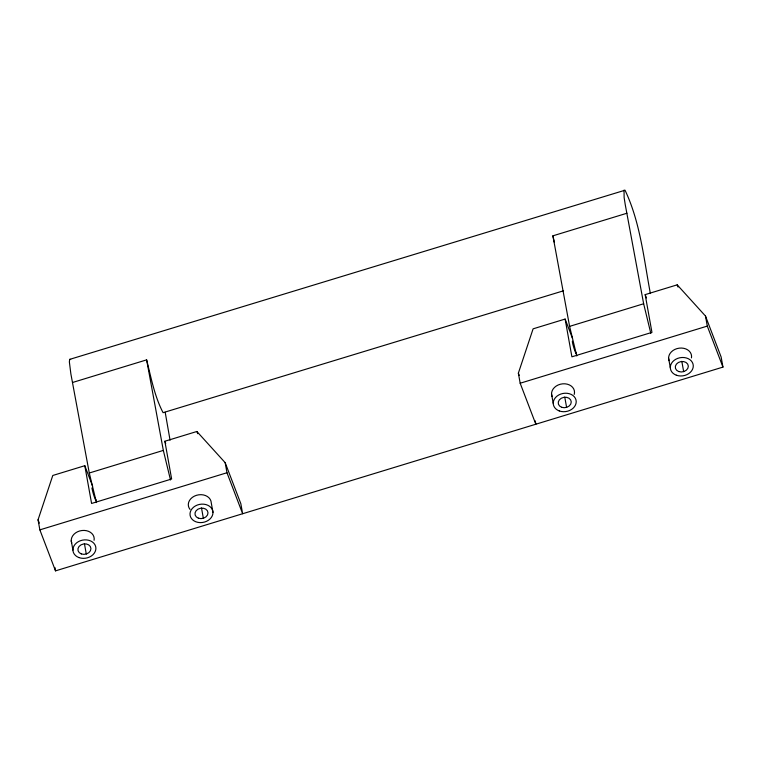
<?xml version="1.0" encoding="UTF-8"?>
<svg xmlns="http://www.w3.org/2000/svg" width="761" height="761" viewBox="0 0 761 761"><rect width="100%" height="100%" fill="white"/><g stroke="black" fill="none" stroke-linecap="round" stroke-linejoin="round"><path stroke-width="1.14" d="M650.379 293.556C643.835 258.892 640.334 222.431 625.028 190.212L69.67 359.382L69.365 361.903L70.868 373.86L89.284 473.009L96.457 502.593M624.03 190.136L624.134 197.594L625.238 204.604L643.644 303.763L650.817 333.347M535.221 420.862L535.83 424.219L520.172 383.23L518.365 373.156L533.1 328.838L565.119 319.059L571.901 356.814L651.949 332.376L645.176 294.621L677.195 284.842L705.485 316.034L721.143 357.023L722.95 367.097L55.515 570.864L39.857 529.865L38.05 519.801L52.785 475.473L84.804 465.703L92.633 486.193M72.58 382.479L146.626 359.867C151.116 377.684 154.521 396.291 163.082 412.681L563.53 290.797M576.771 355.958L569.599 326.374L552.895 235.834L626.94 213.232M84.804 465.703L91.586 503.459L171.634 479.011L164.861 441.256L196.88 431.487L225.17 462.669L240.828 503.668L242.635 513.732L226.978 472.743L225.17 462.669M89.284 473.009L163.33 450.407L146.626 359.867M569.599 326.374L643.644 303.763M39.857 529.865L226.978 472.743M520.172 383.23L707.292 326.098L705.485 316.034M69.67 359.382L70.659 359.458M707.292 326.098L722.95 367.097M677.195 284.842L678.041 287.059M645.176 294.621L646.441 297.941M565.119 319.059L572.538 338.474M518.365 373.156L519.211 375.373M196.88 431.487L197.727 433.703M164.861 441.256L165.708 443.473M38.05 519.801L39.315 523.121M170.502 479.991L163.33 450.407M552.895 235.834L554.369 242.255M681.808 361.294L683.663 371.625M668.615 358.307L670.308 367.744M564.748 397.042L566.603 407.363M551.554 394.046L553.247 403.482M212.966 512.353A11.558 9.17 -10.2 0 0 195.453 505.913A11.558 9.17 -10.2 0 0 196.024 521.837A11.558 9.17 -10.2 0 0 212.966 512.353L211.273 502.916A11.558 9.17 -10.2 0 0 196.49 495.306A11.558 9.17 -10.2 0 0 190.003 509.404M201.494 507.939L203.349 518.27M84.433 543.677L86.288 554.008M71.23 540.681L72.932 550.127M54.906 567.506L55.515 570.864M165.194 412.272L170.064 440.2M71.715 543.031A11.558 9.17 -10.2 0 1 81.884 530.522A11.558 9.17 -10.2 0 1 94.088 540.272M96.038 499.815A6.564 0.59 73 0 1 93.47 494.203A6.564 0.59 73 0 1 92.5 488.21M552.029 396.386A11.558 9.17 -10.2 0 1 562.702 383.829A11.558 9.17 -10.2 0 1 574.213 394.426M669.09 360.647A11.558 9.17 -10.2 0 1 679.269 348.148A11.558 9.17 -10.2 0 1 691.464 357.889M576.229 352.324A6.564 0.59 73 0 1 574.298 349.185A6.564 0.59 73 0 1 572.538 341.175M81.313 553.922A6.564 5.213 -10.2 0 0 90.939 548.529A6.564 5.213 -10.2 0 0 80.989 544.866A6.564 5.213 -10.2 0 0 81.313 553.922M198.383 518.184A6.564 5.213 -10.2 0 0 208 512.79A6.564 5.213 -10.2 0 0 198.05 509.128A6.564 5.213 -10.2 0 0 198.383 518.184M78.954 557.585A11.558 9.17 -10.2 0 0 95.896 548.091A11.558 9.17 -10.2 0 0 78.383 541.651A11.558 9.17 -10.2 0 0 78.954 557.585M678.698 371.539A6.564 5.213 -10.2 0 0 688.325 366.155A6.564 5.213 -10.2 0 0 678.365 362.493A6.564 5.213 -10.2 0 0 678.698 371.539M561.628 407.278A6.564 5.213 -10.2 0 0 571.254 401.894A6.564 5.213 -10.2 0 0 561.304 398.231A6.564 5.213 -10.2 0 0 561.628 407.278M559.268 410.94A11.558 9.17 -10.2 0 0 576.21 401.456A11.558 9.17 -10.2 0 0 558.698 395.007A11.558 9.17 -10.2 0 0 559.268 410.94M676.339 375.202A11.558 9.17 -10.2 0 0 693.281 365.718A11.558 9.17 -10.2 0 0 675.768 359.268A11.558 9.17 -10.2 0 0 676.339 375.202"/></g></svg>
